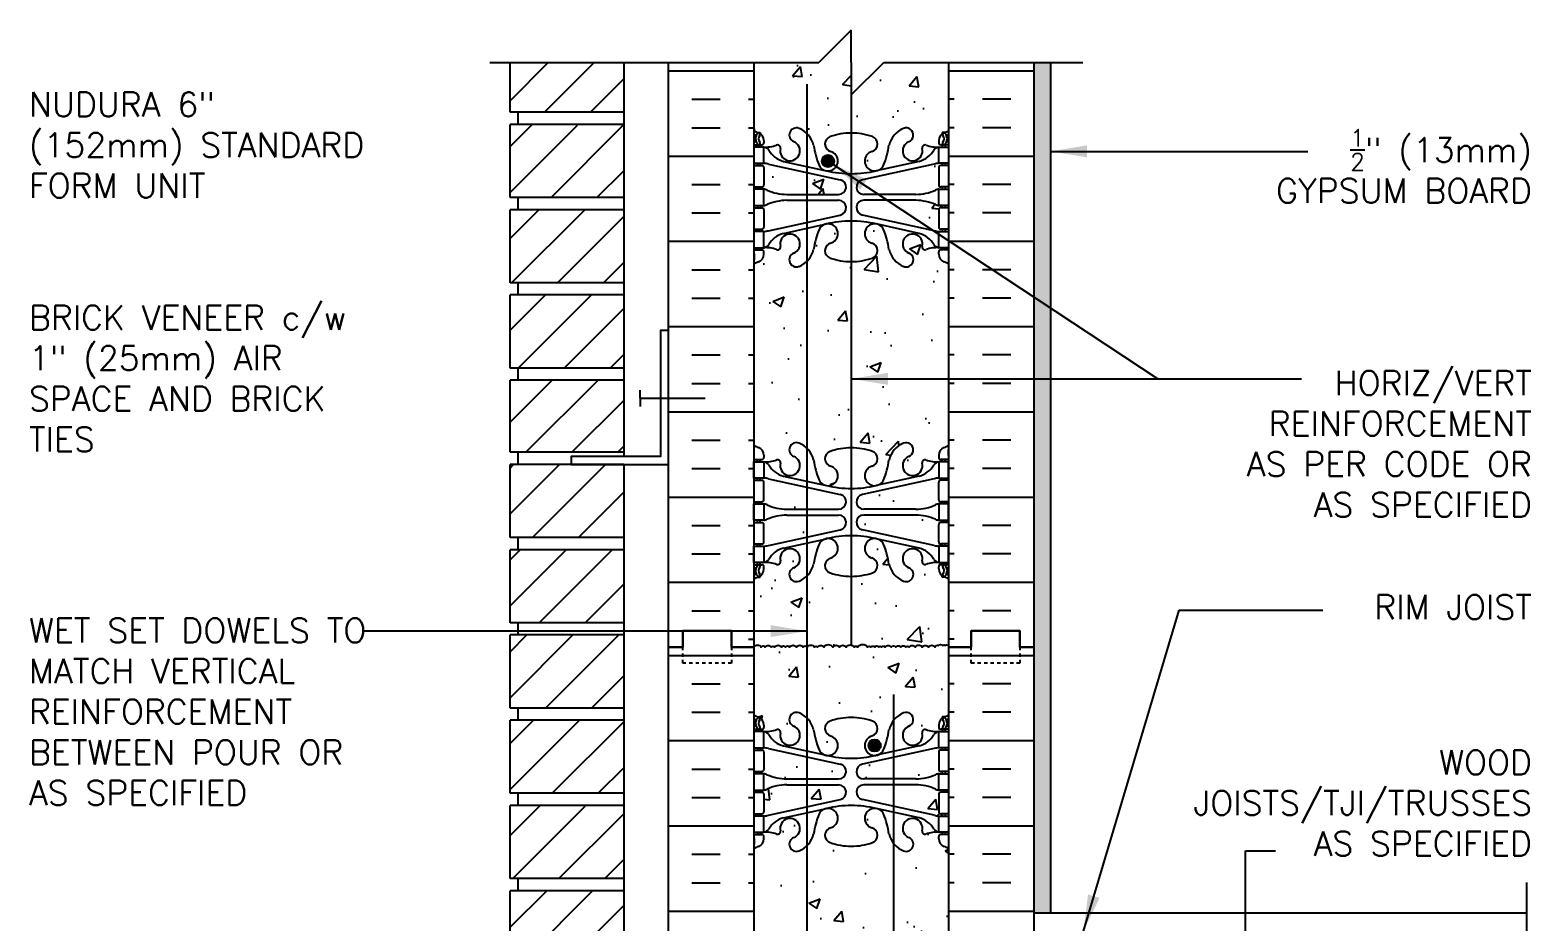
# Model space of a CAD drawing. Header units: inches. Extents: x 26.1 to 76.1, y -14.5 to 56.3.
# Drawn here: x 26.4 to 72.59, y 28.82 to 56.25 of the extents above; entities that cross this region are included whole.
import ezdxf

# ---------------------------------------------------------------- set-up
doc = ezdxf.new("R2010")
doc.units = ezdxf.units.IN
doc.header["$LTSCALE"] = 0.5
doc.header["$MEASUREMENT"] = 0
doc.linetypes.add('DASHED2', pattern=[0.375, 0.25, -0.125])
for name, color, linetype in [('HATCH', 12, 'Continuous'), ('line25', 2, 'Continuous'), ('LINE3', 3, 'Continuous'), ('LINE50', 5, 'Continuous'), ('LINE9', 9, 'Continuous'), ('TEXT', 4, 'Continuous'), ('Web_Edge', 9, 'Continuous')]:
    doc.layers.add(name, color=color, linetype=linetype)
doc.styles.add('DIM', font='romans.shx', dxfattribs={"width": 0.7})
doc.styles.add('ROMANS', font='romans.shx', dxfattribs={"height": 1.125})
doc.dimstyles.new('ext_12', dxfattribs={"dimscale": 12, "dimtxt": 0.09375, "dimasz": 0.09375, "dimexe": 0.09375, "dimexo": 0.0625, "dimgap": 0.0625, "dimtad": 1, "dimdec": 1, "dimzin": 3, "dimdsep": 46, "dimlunit": 4, "dimtxsty": 'DIM', "dimcen": 0.09, "dimdle": 0.09375, "dimclrt": 4, "dimadec": 0, "dimazin": 0, "dimtfac": 1, "dimtdec": 1, "dimtmove": 2, "dimatfit": 3, "dimfxl": 0, "dimfrac": 2, "dimtolj": 1, "dimtzin": 0, "dimarcsym": 0})

# ---------------------------------------------------------------- blocks, each defined once
blk = doc.blocks.new('6 web')
at = {"layer": 'Web_Edge'}
for p, q in [((-3, 6.566), (-2.958, 6.566)), ((-3, 6.466), (-2.752, 6.466)), ((-2.89, 6.845), (-2.8, 6.845)), ((-2.89, 6.466), (-2.89, 6.396)), ((-2.8, 6.845), (-2.8, 6.803)), ((-2.8, 6.466), (-2.8, 6.396)), ((-2.69, 6.596), (-2.69, 6.529)), ((2.69, 6.596), (2.69, 6.529)), ((3, 6.466), (2.752, 6.466)), ((2.89, 6.845), (2.8, 6.845)), ((2.8, 6.845), (2.8, 6.803)), ((2.8, 6.466), (2.8, 6.396)), ((2.89, 6.466), (2.89, 6.396)), ((3, 6.566), (2.958, 6.566)), ((-3, 5.826), (-2.752, 5.826)), ((-2.89, 5.896), (-2.89, 5.826)), ((-2.8, 5.896), (-2.8, 5.826)), ((-2.69, 5.764), (-2.69, 5.229)), ((-2.551, 5.872), (-0.34, 5.391)), ((-2.09, 5.955), (-0.768, 5.665)), ((2.551, 5.872), (0.34, 5.391)), ((2.09, 5.955), (0.768, 5.665)), ((2.69, 5.764), (2.69, 5.229)), ((3, 5.826), (2.752, 5.826)), ((2.8, 5.896), (2.8, 5.826)), ((2.89, 5.896), (2.89, 5.826)), ((-3, 5.166), (-2.752, 5.166)), ((-2.89, 5.166), (-2.89, 5.096)), ((-2.8, 5.166), (-2.8, 5.096)), ((3, 5.166), (2.752, 5.166)), ((2.8, 5.166), (2.8, 5.096)), ((2.89, 5.166), (2.89, 5.096)), ((-1.985, 4.936), (-0.389, 4.936)), ((-1.985, 4.756), (-0.389, 4.756)), ((1.985, 4.936), (0.389, 4.936)), ((1.985, 4.756), (0.389, 4.756)), ((-3, 4.526), (-2.752, 4.526)), ((-2.89, 4.596), (-2.89, 4.526)), ((-2.8, 4.596), (-2.8, 4.526)), ((-2.69, 4.464), (-2.69, 3.929)), ((-2.551, 3.82), (-0.34, 4.302)), ((2.551, 3.82), (0.34, 4.302)), ((2.69, 4.464), (2.69, 3.929)), ((3, 4.526), (2.752, 4.526)), ((2.8, 4.596), (2.8, 4.526)), ((2.89, 4.596), (2.89, 4.526)), ((-3, 3.866), (-2.752, 3.866)), ((-2.89, 3.866), (-2.89, 3.796)), ((-2.8, 3.866), (-2.8, 3.796)), ((-2.09, 3.737), (-0.768, 4.028)), ((2.09, 3.737), (0.768, 4.028)), ((3, 3.866), (2.752, 3.866)), ((2.8, 3.866), (2.8, 3.796)), ((2.89, 3.866), (2.89, 3.796)), ((-2.89, 3.296), (-2.89, 3.226)), ((-2.8, 3.296), (-2.8, 3.226)), ((2.8, 3.296), (2.8, 3.226)), ((2.89, 3.296), (2.89, 3.226)), ((-3, 3.226), (-2.752, 3.226)), ((-2.99, 3.106), (-2.99, 2.92)), ((-2.69, 3.096), (-2.69, 3.164)), ((2.69, 3.096), (2.69, 3.164)), ((3, 3.226), (2.752, 3.226)), ((2.99, 3.106), (2.99, 2.92)), ((-3, -3.226), (-2.752, -3.226)), ((-2.99, -3.106), (-2.99, -2.92)), ((-2.89, -3.296), (-2.89, -3.226)), ((-2.8, -3.296), (-2.8, -3.226)), ((-2.69, -3.096), (-2.69, -3.164)), ((2.69, -3.096), (2.69, -3.164)), ((3, -3.226), (2.752, -3.226)), ((2.8, -3.296), (2.8, -3.226)), ((2.89, -3.296), (2.89, -3.226)), ((2.99, -3.106), (2.99, -2.92)), ((-3, -3.866), (-2.752, -3.866)), ((-2.89, -3.866), (-2.89, -3.796)), ((-2.8, -3.866), (-2.8, -3.796)), ((-2.69, -4.464), (-2.69, -3.929)), ((-2.551, -3.82), (-0.34, -4.302)), ((-2.09, -3.737), (-0.768, -4.028)), ((2.551, -3.82), (0.34, -4.302)), ((2.09, -3.737), (0.768, -4.028)), ((2.69, -4.464), (2.69, -3.929)), ((3, -3.866), (2.752, -3.866)), ((2.8, -3.866), (2.8, -3.796)), ((2.89, -3.866), (2.89, -3.796)), ((-3, -4.526), (-2.752, -4.526)), ((-2.89, -4.596), (-2.89, -4.526)), ((-2.8, -4.596), (-2.8, -4.526)), ((3, -4.526), (2.752, -4.526)), ((2.8, -4.596), (2.8, -4.526)), ((2.89, -4.596), (2.89, -4.526)), ((-1.985, -4.756), (-0.389, -4.756)), ((-1.985, -4.936), (-0.389, -4.936)), ((1.985, -4.756), (0.389, -4.756)), ((1.985, -4.936), (0.389, -4.936)), ((-3, -5.166), (-2.752, -5.166)), ((-2.89, -5.166), (-2.89, -5.096)), ((-2.8, -5.166), (-2.8, -5.096)), ((-2.69, -5.764), (-2.69, -5.229)), ((-2.551, -5.872), (-0.34, -5.391)), ((2.551, -5.872), (0.34, -5.391)), ((2.69, -5.764), (2.69, -5.229)), ((3, -5.166), (2.752, -5.166)), ((2.8, -5.166), (2.8, -5.096)), ((2.89, -5.166), (2.89, -5.096)), ((-3, -5.826), (-2.752, -5.826)), ((-2.89, -5.896), (-2.89, -5.826)), ((-2.8, -5.896), (-2.8, -5.826)), ((-2.09, -5.955), (-0.768, -5.665)), ((2.09, -5.955), (0.768, -5.665)), ((3, -5.826), (2.752, -5.826)), ((2.8, -5.896), (2.8, -5.826)), ((2.89, -5.896), (2.89, -5.826)), ((-2.89, -6.466), (-2.89, -6.396)), ((-2.8, -6.466), (-2.8, -6.396)), ((2.8, -6.466), (2.8, -6.396)), ((2.89, -6.466), (2.89, -6.396)), ((-3, -6.466), (-2.752, -6.466)), ((-3, -6.566), (-2.958, -6.566)), ((-2.89, -6.845), (-2.8, -6.845)), ((-2.8, -6.845), (-2.8, -6.803)), ((-2.69, -6.596), (-2.69, -6.529)), ((2.69, -6.596), (2.69, -6.529)), ((3, -6.466), (2.752, -6.466)), ((2.8, -6.845), (2.8, -6.803)), ((2.89, -6.845), (2.8, -6.845)), ((3, -6.566), (2.958, -6.566))]:
    blk.add_line(p, q, dxfattribs=at)
for points in [[(-2.995, 5.896), (-2.695, 5.896), (-2.695, 6.396), (-2.995, 6.396)], [(2.995, 5.896), (2.695, 5.896), (2.695, 6.396), (2.995, 6.396)], [(-2.995, 4.596), (-2.695, 4.596), (-2.695, 5.096), (-2.995, 5.096)], [(2.995, 4.596), (2.695, 4.596), (2.695, 5.096), (2.995, 5.096)], [(-2.995, 3.296), (-2.695, 3.296), (-2.695, 3.796), (-2.995, 3.796)], [(2.995, 3.296), (2.695, 3.296), (2.695, 3.796), (2.995, 3.796)], [(-2.995, -3.296), (-2.695, -3.296), (-2.695, -3.796), (-2.995, -3.796)], [(2.995, -3.296), (2.695, -3.296), (2.695, -3.796), (2.995, -3.796)], [(-2.995, -4.596), (-2.695, -4.596), (-2.695, -5.096), (-2.995, -5.096)], [(2.995, -4.596), (2.695, -4.596), (2.695, -5.096), (2.995, -5.096)], [(-2.995, -5.896), (-2.695, -5.896), (-2.695, -6.396), (-2.995, -6.396)], [(2.995, -5.896), (2.695, -5.896), (2.695, -6.396), (2.995, -6.396)]]:
    blk.add_lwpolyline(points, close=True, dxfattribs=at)
for centre, radius, start, end in [((-1.69, 6.766), 0.22, 68.1963, 248.1963), ((-1.885, 6.278), 0.745, 13.2652, 68.1963), ((1.885, 6.278), 0.745, 111.8037, 166.7348), ((1.69, 6.766), 0.22, 291.8037, 111.8037), ((-2.69, 7.303), 0.5, 231.6833, 250.5288), ((-2.69, 7.303), 0.6, 238.8907, 245.0748), ((-2.958, 6.586), 0.02, 270, 14.1541), ((-2.696, 6.651), 0.25, 140.1145, 222.4609), ((-2.951, 6.741), 0.02, 340.7916, 65.0748), ((-2.854, 6.782), 0.045, 319.1879, 141.448), ((-2.848, 6.512), 0.045, 222.4609, 42.4609), ((-2.94, 6.596), 0.25, 0, 70.5288), ((-2.696, 6.651), 0.16, 140.0001, 222.4609), ((-2.752, 6.529), 0.0625, 270, 0), ((-1.885, 6.278), 0.305, 166.6795, 68.1963), ((-0.571, 6.49), 0.24, 108.923, 254.2747), ((0, 4.825), 2, 90, 108.923), ((0, 4.825), 2, 71.077, 90), ((0.571, 6.49), 0.24, 285.7253, 71.077), ((1.885, 6.278), 0.305, 111.8037, 13.3205), ((2.94, 6.596), 0.25, 109.4712, 180), ((2.752, 6.529), 0.0625, 180, 270), ((2.848, 6.512), 0.045, 137.5391, 317.5391), ((2.854, 6.782), 0.045, 38.552, 220.8121), ((2.696, 6.651), 0.16, 317.5391, 39.9999), ((2.69, 7.303), 0.5, 289.4712, 308.3167), ((2.696, 6.651), 0.25, 317.5391, 39.8855), ((2.951, 6.741), 0.02, 114.9252, 199.2084), ((2.958, 6.586), 0.02, 165.8459, 270), ((2.69, 7.303), 0.6, 294.9252, 301.1093), ((-2.639, 7.395), 1, 266.7879, 289.9067), ((-2.738, 6.15), 0.25, 37.2777, 80.0823), ((-1.891, 6.678), 0.75, 210.155, 254.5838), ((-2.269, 6.369), 0.09, 346.6795, 108.8651), ((1.803, 6.92), 3, 189.0273, 201.1984), ((-0.718, 5.966), 0.305, 205.3782, 74.2747), ((0.718, 5.966), 0.305, 105.7253, 334.6218), ((-1.803, 6.92), 3, 338.8016, 350.9727), ((1.891, 6.678), 0.75, 285.4162, 329.845), ((2.269, 6.369), 0.09, 71.1349, 193.3205), ((2.639, 7.395), 1, 250.0933, 273.2121), ((2.738, 6.15), 0.25, 99.9177, 142.7223), ((-2.752, 5.764), 0.0625, 0, 90), ((-2.786, 4.9), 1, 76.4291, 84.7991), ((0, 8.932), 3.356, 256.7692, 270), ((0, 8.932), 3.356, 270, 283.2308), ((2.786, 4.9), 1, 95.2009, 103.5709), ((2.752, 5.764), 0.0625, 90, 180), ((-2.752, 5.229), 0.0625, 270, 0), ((-2.699, 4.877), 0.219, 60.4937, 88.92), ((-0.389, 5.166), 0.23, 270, 77.6055), ((0.389, 5.166), 0.23, 102.3945, 270), ((2.699, 4.877), 0.219, 91.08, 119.5063), ((2.752, 5.229), 0.0625, 180, 270), ((-2.699, 4.815), 0.219, 271.08, 299.5063), ((-2.699, 4.815), 0.219, 271.08, 299.5063), ((-1.955, 6.536), 1.6, 246.5673, 268.9203), ((-1.955, 3.156), 1.6, 91.0797, 113.4327), ((-1.955, 3.156), 1.6, 91.0797, 113.4327), ((-0.389, 4.526), 0.23, 282.3945, 90), ((0.389, 4.526), 0.23, 90, 257.6055), ((1.955, 6.536), 1.6, 271.0797, 293.4327), ((1.955, 3.156), 1.6, 66.5673, 88.9203), ((1.955, 3.156), 1.6, 66.5673, 88.9203), ((2.699, 4.815), 0.219, 240.4937, 268.92), ((2.699, 4.815), 0.219, 240.4937, 268.92), ((-2.752, 4.464), 0.0625, 0, 90), ((2.752, 4.464), 0.0625, 90, 180), ((-2.752, 3.929), 0.0625, 270, 0), ((-2.786, 4.792), 1, 275.2009, 283.5709), ((-1.891, 3.014), 0.75, 105.4162, 149.845), ((-1.885, 3.414), 0.305, 291.8037, 193.3205), ((1.803, 2.773), 3, 158.8016, 170.9727), ((-0.718, 3.727), 0.305, 285.7253, 154.6218), ((0, 0.761), 3.356, 90, 103.2308), ((0, 0.761), 3.356, 76.7692, 90), ((0.718, 3.727), 0.305, 25.3782, 254.2747), ((-1.803, 2.773), 3, 9.0273, 21.1984), ((1.885, 3.414), 0.305, 346.6795, 248.1963), ((1.891, 3.014), 0.75, 30.155, 74.5838), ((2.786, 4.792), 1, 256.4291, 264.7991), ((2.752, 3.929), 0.0625, 180, 270), ((-2.738, 3.542), 0.25, 279.9177, 322.7223), ((-2.639, 2.298), 1, 70.0933, 93.2121), ((-2.269, 3.323), 0.09, 251.1349, 13.3205), ((-1.885, 3.414), 0.745, 291.8037, 346.7348), ((-0.571, 3.202), 0.24, 105.7253, 251.077), ((0.571, 3.202), 0.24, 288.923, 74.2747), ((1.885, 3.414), 0.745, 193.2652, 248.1963), ((2.269, 3.323), 0.09, 166.6795, 288.8651), ((2.639, 2.298), 1, 86.7879, 109.9067), ((2.738, 3.542), 0.25, 217.2777, 260.0823), ((-3.01, 3.106), 0.02, 0, 60.012), ((-3.01, 2.92), 0.02, 301.073, 0), ((-2.69, 2.389), 0.6, 121.073, 121.1093), ((-2.69, 2.389), 0.5, 109.4712, 128.3167), ((-2.94, 3.096), 0.25, 289.4712, 360), ((-2.752, 3.164), 0.0625, 360, 90), ((-1.69, 2.927), 0.22, 111.8037, 291.8037), ((0, 4.867), 2, 251.077, 270), ((0, 4.867), 2, 270, 288.923), ((1.69, 2.927), 0.22, 248.1963, 68.1963), ((2.752, 3.164), 0.0625, 90, 180), ((2.94, 3.096), 0.25, 180, 250.5288), ((2.69, 2.389), 0.5, 51.6833, 70.5288), ((3.01, 3.106), 0.02, 119.988, 180), ((3.01, 2.92), 0.02, 180, 238.927), ((2.69, 2.389), 0.6, 58.8907, 58.927), ((-1.69, -2.927), 0.22, 68.1963, 248.1963), ((-1.885, -3.414), 0.745, 13.2652, 68.1963), ((1.885, -3.414), 0.745, 111.8037, 166.7348), ((1.69, -2.927), 0.22, 291.8037, 111.8037), ((-2.69, -2.389), 0.5, 231.6833, 250.5288), ((-2.69, -2.389), 0.6, 238.8907, 238.927), ((-3.01, -2.92), 0.02, 360, 58.927), ((-3.01, -3.106), 0.02, 299.988, 360), ((-2.94, -3.096), 0.25, 0, 70.5288), ((-2.752, -3.164), 0.0625, 270, 0), ((-1.885, -3.414), 0.305, 166.6795, 68.1963), ((-0.571, -3.202), 0.24, 108.923, 254.2747), ((0, -4.867), 2, 90, 108.923), ((0, -4.867), 2, 71.077, 90), ((0.571, -3.202), 0.24, 285.7253, 71.077), ((1.885, -3.414), 0.305, 111.8037, 13.3205), ((2.94, -3.096), 0.25, 109.4712, 180), ((2.752, -3.164), 0.0625, 180, 270), ((2.69, -2.389), 0.5, 289.4712, 308.3167), ((3.01, -2.92), 0.02, 121.073, 180), ((3.01, -3.106), 0.02, 180, 240.012), ((2.69, -2.389), 0.6, 301.073, 301.1093), ((-2.639, -2.298), 1, 266.7879, 289.9067), ((-2.738, -3.542), 0.25, 37.2777, 80.0823), ((-1.891, -3.014), 0.75, 210.155, 254.5838), ((-2.269, -3.323), 0.09, 346.6795, 108.8651), ((1.803, -2.773), 3, 189.0273, 201.1984), ((-0.718, -3.727), 0.305, 205.3782, 74.2747), ((0.718, -3.727), 0.305, 105.7253, 334.6218), ((-1.803, -2.773), 3, 338.8016, 350.9727), ((1.891, -3.014), 0.75, 285.4162, 329.845), ((2.269, -3.323), 0.09, 71.1349, 193.3205), ((2.639, -2.298), 1, 250.0933, 273.2121), ((2.738, -3.542), 0.25, 99.9177, 142.7223), ((-2.752, -3.929), 0.0625, 0, 90), ((-2.786, -4.792), 1, 76.4291, 84.7991), ((0, -0.761), 3.356, 256.7692, 270), ((0, -0.761), 3.356, 270, 283.2308), ((2.786, -4.792), 1, 95.2009, 103.5709), ((2.752, -3.929), 0.0625, 90, 180), ((-2.752, -4.464), 0.0625, 270, 0), ((-2.699, -4.815), 0.219, 60.4937, 88.92), ((-2.699, -4.815), 0.219, 60.4937, 88.92), ((-0.389, -4.526), 0.23, 270, 77.6055), ((0.389, -4.526), 0.23, 102.3945, 270), ((2.699, -4.815), 0.219, 91.08, 119.5063), ((2.699, -4.815), 0.219, 91.08, 119.5063), ((2.752, -4.464), 0.0625, 180, 270), ((-2.699, -4.877), 0.219, 271.08, 299.5063), ((-1.955, -3.156), 1.6, 246.5673, 268.9203), ((-1.955, -3.156), 1.6, 246.5673, 268.9203), ((-1.955, -6.536), 1.6, 91.0797, 113.4327), ((-0.389, -5.166), 0.23, 282.3945, 90), ((0.389, -5.166), 0.23, 90, 257.6055), ((1.955, -3.156), 1.6, 271.0797, 293.4327), ((1.955, -3.156), 1.6, 271.0797, 293.4327), ((1.955, -6.536), 1.6, 66.5673, 88.9203), ((2.699, -4.877), 0.219, 240.4937, 268.92), ((-2.752, -5.229), 0.0625, 0, 90), ((2.752, -5.229), 0.0625, 90, 180), ((-2.752, -5.764), 0.0625, 270, 0), ((-2.786, -4.9), 1, 275.2009, 283.5709), ((-1.891, -6.678), 0.75, 105.4162, 149.845), ((-1.885, -6.278), 0.305, 291.8037, 193.3205), ((1.803, -6.92), 3, 158.8016, 170.9727), ((-0.718, -5.966), 0.305, 285.7253, 154.6218), ((0, -8.932), 3.356, 90, 103.2308), ((0, -8.932), 3.356, 76.7692, 90), ((0.718, -5.966), 0.305, 25.3782, 254.2747), ((-1.803, -6.92), 3, 9.0273, 21.1984), ((1.885, -6.278), 0.305, 346.6795, 248.1963), ((1.891, -6.678), 0.75, 30.155, 74.5838), ((2.786, -4.9), 1, 256.4291, 264.7991), ((2.752, -5.764), 0.0625, 180, 270), ((-2.738, -6.15), 0.25, 279.9177, 322.7223), ((-2.639, -7.395), 1, 70.0933, 93.2121), ((-2.269, -6.369), 0.09, 251.1349, 13.3205), ((-1.885, -6.278), 0.745, 291.8037, 346.7348), ((-0.571, -6.49), 0.24, 105.7253, 251.077), ((0.571, -6.49), 0.24, 288.923, 74.2747), ((1.885, -6.278), 0.745, 193.2652, 248.1963), ((2.269, -6.369), 0.09, 166.6795, 288.8651), ((2.639, -7.395), 1, 86.7879, 109.9067), ((2.738, -6.15), 0.25, 217.2777, 260.0823), ((-2.69, -7.303), 0.6, 114.9252, 121.1093), ((-2.69, -7.303), 0.5, 109.4712, 128.3167), ((-2.958, -6.586), 0.02, 345.8459, 90), ((-2.696, -6.651), 0.25, 137.5391, 219.8855), ((-2.951, -6.741), 0.02, 294.9252, 19.2084), ((-2.854, -6.782), 0.045, 218.552, 40.8121), ((-2.848, -6.512), 0.045, 317.5391, 137.5391), ((-2.94, -6.596), 0.25, 289.4712, 360), ((-2.696, -6.651), 0.16, 137.5391, 219.9999), ((-2.752, -6.529), 0.0625, 360, 90), ((-1.69, -6.766), 0.22, 111.8037, 291.8037), ((0, -4.825), 2, 251.077, 270), ((0, -4.825), 2, 270, 288.923), ((1.69, -6.766), 0.22, 248.1963, 68.1963), ((2.752, -6.529), 0.0625, 90, 180), ((2.94, -6.596), 0.25, 180, 250.5288), ((2.848, -6.512), 0.045, 42.4609, 222.4609), ((2.854, -6.782), 0.045, 139.1879, 321.448), ((2.696, -6.651), 0.16, 320.0001, 42.4609), ((2.69, -7.303), 0.5, 51.6833, 70.5288), ((2.696, -6.651), 0.25, 320.1145, 42.4609), ((2.951, -6.741), 0.02, 160.7916, 245.0748), ((2.958, -6.586), 0.02, 90, 194.1541), ((2.69, -7.303), 0.6, 58.8907, 65.0748)]:
    blk.add_arc(centre, radius, start, end, dxfattribs=at)

msp = doc.modelspace()

# ---------------------------------------------------------------- hatches: boundary and pattern name
at = {"layer": 'HATCH'}
h = msp.add_hatch(dxfattribs=at)
h.set_pattern_fill('AR-CONC', color=256, scale=0.5, style=0)
h.paths.add_polyline_path([(54.676, 49.036, 0.082415), (54.533, 49.115, -0.317837), (54.366, 49.35), (54.366, 49.418, -0.414214), (54.428, 49.48), (54.476, 49.48), (54.476, 49.55), (54.371, 49.55, 0.10046), (53.977, 49.493, -0.601435), (53.858, 49.598, 2.182095), (53.448, 49.385, -1), (53.284, 48.977, -0.24438), (52.836, 49.497, 0.053157), (52.67, 50.111, 0.223253), (52.47, 50.276), (52.45, 50.281, 0.955472), (52.312, 49.687, -0.735593), (52.325, 49.229, -0.082755), (51.676, 49.121), (51.676, 47.254), (54.676, 47.254)])
h.paths.add_polyline_path([(51.676, 49.121, -0.082755), (51.027, 49.229, -0.735593), (51.04, 49.687, 0.955472), (50.902, 50.281), (50.882, 50.276, 0.223253), (50.682, 50.111, 0.053157), (50.516, 49.497, -0.24438), (50.068, 48.977, -1), (49.904, 49.385, 2.182095), (49.494, 49.598, -0.601435), (49.375, 49.493, 0.10046), (48.981, 49.55), (48.876, 49.55), (48.876, 49.48), (48.924, 49.48, -0.414214), (48.986, 49.418), (48.986, 49.35, -0.317837), (48.819, 49.115, 0.082415), (48.676, 49.036), (48.676, 47.254), (51.676, 47.254)])
h.paths.add_polyline_path([(51.676, 54.254), (51.676, 55.254), (51.676, 56.254), (50.676, 55.254), (48.676, 55.254), (48.676, 53.165, 0.064398), (48.786, 53.099), (48.876, 53.099), (48.876, 53.057, -0.249069), (48.986, 52.85), (48.986, 52.783, -0.414214), (48.924, 52.72), (48.876, 52.72), (48.876, 52.65), (48.981, 52.65, 0.10046), (49.375, 52.707, -0.601435), (49.494, 52.603, 2.182095), (49.904, 52.816, -1), (50.068, 53.224, -0.24438), (50.516, 52.703, 0.053157), (50.682, 52.089, 0.223253), (50.882, 51.924), (50.902, 51.92, 0.955472), (51.04, 52.514, -0.735593), (51.027, 52.972, -0.082755), (51.676, 53.08)])
h.paths.add_polyline_path([(51.145, 52.22, -1), (50.77, 52.22, -1)], flags=16)
h.paths.add_polyline_path([(54.676, 55.254), (52.676, 55.254), (51.676, 54.254), (51.676, 53.08, -0.082755), (52.325, 52.972, -0.735593), (52.312, 52.514, 0.955472), (52.45, 51.92), (52.47, 51.924, 0.223253), (52.67, 52.089, 0.053157), (52.836, 52.703, -0.24438), (53.284, 53.224, -1), (53.448, 52.816, 2.182095), (53.858, 52.603, -0.601435), (53.977, 52.707, 0.10046), (54.371, 52.65), (54.476, 52.65), (54.476, 52.72), (54.428, 52.72, -0.414214), (54.366, 52.783), (54.366, 52.85, -0.249069), (54.476, 53.057), (54.476, 53.099), (54.566, 53.099, 0.064398), (54.676, 53.165)])
h.paths.add_polyline_path([(54.366, 51.483), (54.366, 52.018, -0.414214), (54.428, 52.08), (54.476, 52.08), (54.476, 52.15), (54.371, 52.15, 0.036537), (54.227, 52.127), (52.016, 51.645, 0.897292), (52.065, 51.19), (53.661, 51.19, 0.097844), (54.267, 51.322, -0.124673), (54.371, 51.35), (54.476, 51.35), (54.476, 51.42), (54.428, 51.42, -0.414214)])
h.paths.add_polyline_path([(54.366, 50.718, -0.414214), (54.428, 50.78), (54.476, 50.78), (54.476, 50.85), (54.371, 50.85, -0.124673), (54.267, 50.879, 0.097844), (53.661, 51.01), (52.065, 51.01, 0.897292), (52.016, 50.556), (54.227, 50.074, 0.036537), (54.371, 50.05), (54.476, 50.05), (54.476, 50.12), (54.428, 50.12, -0.414214), (54.366, 50.183)])
h.paths.add_polyline_path([(51.287, 51.01), (49.691, 51.01, 0.097844), (49.085, 50.879, -0.124673), (48.981, 50.85), (48.876, 50.85), (48.876, 50.78), (48.924, 50.78, -0.414214), (48.986, 50.718), (48.986, 50.183, -0.414214), (48.924, 50.12), (48.876, 50.12), (48.876, 50.05), (48.981, 50.05, 0.036537), (49.125, 50.074), (51.336, 50.556, 0.897292)])
h.paths.add_polyline_path([(51.336, 51.645), (49.125, 52.127, 0.036537), (48.981, 52.15), (48.876, 52.15), (48.876, 52.08), (48.924, 52.08, -0.414214), (48.986, 52.018), (48.986, 51.483, -0.414214), (48.924, 51.42), (48.876, 51.42), (48.876, 51.35), (48.981, 51.35, -0.124673), (49.085, 51.322, 0.097844), (49.691, 51.19), (51.287, 51.19, 0.897292)])
h = msp.add_hatch(dxfattribs=at)
h.set_pattern_fill('INSUL', color=256, scale=7, style=0)
h.set_pattern_definition([(0, (-2877.4856, -359.7554), (0, 2.625), []), (0, (-2877.4856, -358.8804), (0, 2.625), [0.875, -0.875]), (0, (-2877.4856, -358.0054), (0, 2.625), [0.875, -0.875])])
h.paths.add_polyline_path([(46.051, 37.254), (46.488, 37.254), (46.488, 37.754), (47.988, 37.754), (47.988, 37.254), (48.676, 37.254), (48.676, 55.254), (47.988, 55.254), (47.988, 55.754), (46.488, 55.754), (46.488, 55.254), (46.051, 55.254)])
h = msp.add_hatch(dxfattribs=at)
h.set_pattern_fill('INSUL', color=256, scale=7, style=0)
h.set_pattern_definition([(180, (2980.8376, -359.7554), (0, 2.625), []), (180, (2980.8376, -358.8804), (0, 2.625), [0.875, -0.875]), (180, (2980.8376, -358.0054), (0, 2.625), [0.875, -0.875])])
h.paths.add_polyline_path([(57.301, 37.254), (56.863, 37.254), (56.863, 37.754), (55.363, 37.754), (55.363, 37.254), (54.676, 37.254), (54.676, 55.254), (55.363, 55.254), (55.363, 55.754), (56.863, 55.754), (56.863, 55.254), (57.301, 55.254)])
h = msp.add_hatch(dxfattribs=at)
h.set_pattern_fill('ANSI31', color=256, scale=8, style=0)
h.set_pattern_definition([(45, (34.8746, -11.6206), (-0.707107, 0.707107), [])])
h.paths.add_polyline_path([(44.676, 21.904), (41.176, 21.904), (41.176, 19.654), (44.676, 19.654)])
h.paths.add_polyline_path([(44.676, 24.529), (41.176, 24.529), (41.176, 22.279), (44.676, 22.279)])
h.paths.add_polyline_path([(44.676, 27.124), (41.176, 27.124), (41.176, 24.904), (44.676, 24.904)])
h.paths.add_polyline_path([(44.676, 29.749), (41.176, 29.749), (41.176, 27.499), (44.676, 27.499)])
h.paths.add_polyline_path([(44.676, 32.349), (43.051, 32.349), (43.051, 32.374), (41.176, 32.374), (41.176, 30.124), (44.676, 30.124)])
h.paths.add_polyline_path([(44.676, 34.999), (41.176, 34.999), (41.176, 32.749), (44.676, 32.749)])
h.paths.add_polyline_path([(44.676, 37.624), (41.176, 37.624), (41.176, 35.374), (44.676, 35.374)])
h.paths.add_polyline_path([(44.676, 40.249), (41.176, 40.249), (41.176, 37.999), (44.676, 37.999)])
h.paths.add_polyline_path([(44.676, 42.849), (43.051, 42.849), (43.051, 42.874), (41.176, 42.874), (41.176, 40.624), (44.676, 40.624)])
h.paths.add_polyline_path([(44.676, 45.47), (41.176, 45.47), (41.176, 43.249), (44.676, 43.249)])
h.paths.add_polyline_path([(44.676, 48.095), (41.176, 48.095), (41.176, 45.845), (44.676, 45.845)])
h.paths.add_polyline_path([(44.676, 50.72), (41.176, 50.72), (41.176, 48.47), (44.676, 48.47)])
h.paths.add_polyline_path([(44.676, 53.32), (43.051, 53.32), (43.051, 53.345), (41.176, 53.345), (41.176, 51.095), (44.676, 51.095)])
h.paths.add_polyline_path([(44.676, 55.254), (41.176, 55.254), (41.176, 53.72), (44.676, 53.72)])
h = msp.add_hatch(dxfattribs=at)
h.set_pattern_fill('AR-SAND', color=256, scale=0.25, style=0)
h.paths.add_polyline_path([(57.801, 55.254), (57.301, 55.254), (57.301, 37.254), (57.301, 29.067), (57.801, 29.067)])
h = msp.add_hatch(dxfattribs=at)
h.set_pattern_fill('AR-CONC', color=256, scale=0.5, style=0)
h.paths.add_polyline_path([(54.676, 47.254), (51.676, 47.254), (51.676, 43.387, -0.082755), (52.325, 43.279, -0.735593), (52.312, 42.821, 0.955472), (52.45, 42.228), (52.47, 42.232, 0.223253), (52.67, 42.397, 0.053157), (52.836, 43.011, -0.24438), (53.284, 43.532, -1), (53.448, 43.123, 2.182095), (53.858, 42.91, -0.601435), (53.977, 43.015, 0.10046), (54.371, 42.958), (54.476, 42.958), (54.476, 43.028), (54.428, 43.028, -0.414214), (54.366, 43.09), (54.366, 43.158, -0.317837), (54.533, 43.394, 0.082415), (54.676, 43.473)])
h.paths.add_polyline_path([(51.676, 47.254), (48.676, 47.254), (48.676, 43.473, 0.082415), (48.819, 43.394, -0.317837), (48.986, 43.158), (48.986, 43.09, -0.414214), (48.924, 43.028), (48.876, 43.028), (48.876, 42.958), (48.981, 42.958, 0.10046), (49.375, 43.015, -0.601435), (49.494, 42.91, 2.182095), (49.904, 43.123, -1), (50.068, 43.532, -0.24438), (50.516, 43.011, 0.053157), (50.682, 42.397, 0.223253), (50.882, 42.232), (50.902, 42.228, 0.955472), (51.04, 42.821, -0.735593), (51.027, 43.279, -0.082755), (51.676, 43.387)])
h = msp.add_hatch(dxfattribs=at)
h.set_pattern_fill('AR-CONC', color=256, scale=0.5, style=0)
h.paths.add_polyline_path([(53.661, 41.498, 0.097844), (54.267, 41.63, -0.124673), (54.371, 41.658), (54.476, 41.658), (54.476, 41.728), (54.428, 41.728, -0.414214), (54.366, 41.79), (54.366, 42.325, -0.414214), (54.428, 42.388), (54.476, 42.388), (54.476, 42.458), (54.371, 42.458, 0.036537), (54.227, 42.434), (52.978, 42.162), (52.978, 41.498)])
h.paths.add_polyline_path([(52.978, 41.318), (52.978, 40.654), (54.227, 40.382, 0.036537), (54.371, 40.358), (54.476, 40.358), (54.476, 40.428), (54.428, 40.428, -0.414214), (54.366, 40.49), (54.366, 41.025, -0.414214), (54.428, 41.088), (54.476, 41.088), (54.476, 41.158), (54.371, 41.158, -0.124673), (54.267, 41.186, 0.097844), (53.661, 41.318)])
h.paths.add_polyline_path([(52.065, 41.318, 0.897292), (52.016, 40.863), (52.978, 40.654), (52.978, 41.318)])
h.paths.add_polyline_path([(52.016, 41.953, 0.897292), (52.065, 41.498), (52.978, 41.498), (52.978, 42.162)])
h.paths.add_polyline_path([(49.125, 42.434, 0.036537), (48.981, 42.458), (48.876, 42.458), (48.876, 42.388), (48.924, 42.388, -0.414214), (48.986, 42.325), (48.986, 41.79, -0.414214), (48.924, 41.728), (48.876, 41.728), (48.876, 41.658), (48.973, 41.658, -0.134256), (49.085, 41.63, 0.097844), (49.691, 41.498), (51.287, 41.498, 0.897292), (51.336, 41.953)])
h.paths.add_polyline_path([(51.336, 40.863, 0.677618), (51.406, 41.285), (50.596, 41.285), (49.396, 41.285, 0.051135), (49.085, 41.186, -0.134256), (48.973, 41.158), (48.876, 41.158), (48.876, 41.088), (48.924, 41.088, -0.414214), (48.986, 41.025), (48.986, 40.49, -0.414214), (48.924, 40.428), (48.876, 40.428), (48.876, 40.358), (48.981, 40.358, 0.036537), (49.125, 40.382)])
h = msp.add_hatch(dxfattribs=at)
h.set_pattern_fill('AR-CONC', color=256, scale=0.5, style=0)
h.paths.add_polyline_path([(52.978, 34.996, -0.130426), (53.284, 35.224, -1), (53.448, 34.816, 2.182095), (53.858, 34.603, -0.601435), (53.977, 34.707, 0.10046), (54.371, 34.65), (54.476, 34.65), (54.476, 34.72), (54.428, 34.72, -0.414214), (54.366, 34.783), (54.366, 34.85, -0.249069), (54.476, 35.057), (54.476, 35.099), (54.566, 35.099, 0.064398), (54.676, 35.165), (54.676, 37.254), (54.676, 39.343, 0.064398), (54.566, 39.409), (54.476, 39.409), (54.476, 39.451, -0.249069), (54.366, 39.658), (54.366, 39.725, -0.414214), (54.428, 39.788), (54.476, 39.788), (54.476, 39.858), (54.371, 39.858, 0.10046), (53.977, 39.801, -0.601435), (53.858, 39.906, 2.182095), (53.448, 39.693, -1), (53.284, 39.284, -0.130426), (52.978, 39.512)])
h.paths.add_polyline_path([(51.676, 35.08, -0.082755), (52.325, 34.972, -0.735593), (52.312, 34.514, 0.955472), (52.45, 33.92), (52.47, 33.924, 0.223253), (52.67, 34.089, 0.053157), (52.836, 34.703, -0.110434), (52.978, 34.996), (52.978, 39.512, -0.110434), (52.836, 39.805, 0.053157), (52.67, 40.419, 0.223253), (52.47, 40.584), (52.45, 40.588, 0.955472), (52.312, 39.995, -0.735593), (52.325, 39.537, -0.082755), (51.676, 39.429)])
h.paths.add_polyline_path([(52.582, 34.22, -1), (52.207, 34.22, -1)], flags=16)
h.paths.add_polyline_path([(50.516, 34.703, 0.051477), (50.675, 34.108), (50.957, 34.108), (51.241, 34.108, 0.444231), (51.04, 34.514, -0.735593), (51.027, 34.972, -0.082755), (51.676, 35.08), (51.676, 39.429, -0.082755), (51.027, 39.537, -0.735593), (51.04, 39.995, 0.955472), (50.902, 40.588), (50.882, 40.584, 0.223253), (50.682, 40.419, 0.053157), (50.516, 39.805, -0.24438), (50.068, 39.284, -1), (49.904, 39.693, 2.182095), (49.494, 39.906, -0.601435), (49.375, 39.801, 0.10046), (48.981, 39.858), (48.876, 39.858), (48.876, 39.788), (48.924, 39.788, -0.414214), (48.986, 39.725), (48.986, 39.658, -0.249069), (48.876, 39.451), (48.876, 39.409), (48.786, 39.409, 0.064398), (48.676, 39.343), (48.676, 37.254), (48.676, 35.165, 0.064398), (48.786, 35.099), (48.876, 35.099), (48.876, 35.057, -0.249069), (48.986, 34.85), (48.986, 34.783, -0.414214), (48.924, 34.72), (48.876, 34.72), (48.876, 34.65), (48.981, 34.65, 0.10046), (49.375, 34.707, -0.601435), (49.494, 34.603, 2.182095), (49.904, 34.816, -1), (50.068, 35.224, -0.24438)])
h = msp.add_hatch(dxfattribs=at)
h.set_pattern_fill('INSUL', color=256, scale=7, style=0)
h.set_pattern_definition([(0, (-2877.4856, -377.7554), (0, 2.625), []), (0, (-2877.4856, -376.8804), (0, 2.625), [0.875, -0.875]), (0, (-2877.4856, -376.0054), (0, 2.625), [0.875, -0.875])])
h.paths.add_polyline_path([(46.051, 19.254), (46.488, 19.254), (46.488, 19.754), (47.988, 19.754), (47.988, 19.254), (48.676, 19.254), (48.676, 37.254), (47.988, 37.254), (47.988, 37.754), (46.488, 37.754), (46.488, 37.254), (46.051, 37.254)])
h = msp.add_hatch(dxfattribs=at)
h.set_pattern_fill('INSUL', color=256, scale=7, style=0)
h.set_pattern_definition([(180, (2980.8376, -377.7554), (0, 2.625), []), (180, (2980.8376, -376.8804), (0, 2.625), [0.875, -0.875]), (180, (2980.8376, -376.0054), (0, 2.625), [0.875, -0.875])])
h.paths.add_polyline_path([(54.676, 27.254), (57.301, 27.254), (57.301, 37.254), (56.863, 37.254), (56.863, 37.754), (55.363, 37.754), (55.363, 37.254), (54.676, 37.254)])
h = msp.add_hatch(dxfattribs=at)
h.set_pattern_fill('AR-CONC', color=256, scale=0.5, style=0)
h.paths.add_polyline_path([(52.978, 33.19), (53.661, 33.19, 0.097844), (54.267, 33.322, -0.124673), (54.371, 33.35), (54.476, 33.35), (54.476, 33.42), (54.428, 33.42, -0.414214), (54.366, 33.483), (54.366, 34.018, -0.414214), (54.428, 34.08), (54.476, 34.08), (54.476, 34.15), (54.371, 34.15, 0.036537), (54.227, 34.127), (52.978, 33.854)])
h.paths.add_polyline_path([(52.978, 33.19), (52.978, 33.854), (52.016, 33.645, 0.897292), (52.065, 33.19)])
h.paths.add_polyline_path([(52.978, 33.01), (52.065, 33.01, 0.897292), (52.016, 32.556), (52.978, 32.346)])
h.paths.add_polyline_path([(54.227, 32.074, 0.036537), (54.371, 32.05), (54.476, 32.05), (54.476, 32.12), (54.428, 32.12, -0.414214), (54.366, 32.183), (54.366, 32.718, -0.414214), (54.428, 32.78), (54.476, 32.78), (54.476, 32.85), (54.371, 32.85, -0.124673), (54.267, 32.879, 0.097844), (53.661, 33.01), (52.978, 33.01), (52.978, 32.346)])
h.paths.add_polyline_path([(51.336, 32.556, 0.897292), (51.287, 33.01), (49.691, 33.01, 0.097844), (49.085, 32.879, -0.124673), (48.981, 32.85), (48.876, 32.85), (48.876, 32.78), (48.924, 32.78, -0.414214), (48.986, 32.718), (48.986, 32.183, -0.414214), (48.924, 32.12), (48.876, 32.12), (48.876, 32.05), (48.981, 32.05, 0.036537), (49.125, 32.074)])
h.paths.add_polyline_path([(51.287, 33.19, 0.897292), (51.336, 33.645), (49.21, 34.108), (48.876, 34.108), (48.876, 34.08), (48.924, 34.08, -0.414214), (48.986, 34.018), (48.986, 33.483, -0.414214), (48.924, 33.42), (48.876, 33.42), (48.876, 33.35), (48.981, 33.35, -0.124673), (49.085, 33.322, 0.097844), (49.691, 33.19)])
h = msp.add_hatch(dxfattribs=at)
h.set_pattern_fill('AR-CONC', color=256, scale=0.5, style=0)
h.paths.add_polyline_path([(53.858, 24.91, -0.590137), (53.974, 25.016, 0.101219), (54.371, 24.958), (54.476, 24.958), (54.476, 25.028), (54.428, 25.028, -0.414214), (54.366, 25.09), (54.366, 25.129), (53.461, 25.129, -0.016896), (53.448, 25.123, 2.182095)])
h.paths.add_polyline_path([(52.45, 24.228), (52.47, 24.232, 0.223253), (52.67, 24.397, 0.053157), (52.836, 25.011, -0.041797), (52.874, 25.129), (52.474, 25.129, -0.429542), (52.312, 24.821, 0.955472)])
edge = h.paths.add_edge_path()
edge.add_ellipse((52.547, 26.192), major_axis=(-0.746, 0), ratio=0.610344, start_angle=234.6893, end_angle=485.3107)
edge.add_line((52.978, 25.82), (52.978, 26.563))
edge = h.paths.add_edge_path()
edge.add_ellipse((52.547, 26.192), major_axis=(-0.746, 0), ratio=0.610344, start_angle=125.3107, end_angle=234.6893)
edge.add_line((52.978, 26.563), (52.978, 25.82))
h.paths.add_polyline_path([(51.027, 25.279, -0.066531), (51.547, 25.383), (51.301, 25.629), (51.301, 26.754), (51.676, 27.129), (51.676, 31.121, -0.082755), (51.027, 31.229, -0.735593), (51.04, 31.687, 0.955472), (50.902, 32.281), (50.882, 32.276, 0.223253), (50.682, 32.111, 0.053157), (50.516, 31.497, -0.24438), (50.068, 30.977, -1), (49.904, 31.385, 2.182095), (49.494, 31.598, -0.590137), (49.378, 31.492, 0.101219), (48.981, 31.55), (48.876, 31.55), (48.876, 31.48), (48.924, 31.48, -0.414214), (48.986, 31.418), (48.986, 31.35, -0.317837), (48.819, 31.115, 0.082415), (48.676, 31.036), (48.676, 25.473, 0.082415), (48.819, 25.394, -0.317837), (48.986, 25.158), (48.986, 25.09, -0.414214), (48.924, 25.028), (48.876, 25.028), (48.876, 24.958), (48.981, 24.958, 0.101219), (49.378, 25.016, -0.590137), (49.494, 24.91, 2.182095), (49.904, 25.123, -1), (50.068, 25.532, -0.24438), (50.516, 25.011, 0.053157), (50.682, 24.397, 0.223253), (50.882, 24.232), (50.902, 24.228, 0.955472), (51.04, 24.821, -0.735593)])
h.paths.add_polyline_path([(52.978, 31.205, -0.110434), (52.836, 31.497, 0.053157), (52.67, 32.111, 0.223253), (52.47, 32.276), (52.45, 32.281, 0.955472), (52.312, 31.687, -0.735593), (52.325, 31.229, -0.082755), (51.676, 31.121), (51.676, 27.129), (51.801, 27.254), (52.978, 27.254)])
h.paths.add_polyline_path([(52.978, 27.254), (54.676, 27.254), (54.676, 31.036, 0.082415), (54.533, 31.115, -0.317837), (54.366, 31.35), (54.366, 31.418, -0.414214), (54.428, 31.48), (54.476, 31.48), (54.476, 31.55), (54.371, 31.55, 0.101219), (53.974, 31.492, -0.590137), (53.858, 31.598, 2.182095), (53.448, 31.385, -1), (53.284, 30.977, -0.130426), (52.978, 31.205)])
at = {"layer": 'LINE3'}
for points in [[(51.145, 52.22, 1), (50.77, 52.22, 1)], [(52.582, 34.22, 1), (52.207, 34.22, 1)]]:
    msp.add_hatch(color=256, dxfattribs=at).paths.add_polyline_path(points)

# ---------------------------------------------------------------- linework, layer by layer
at = {"layer": 'HATCH'}
msp.add_lwpolyline([(48.676, 37.254, -0.520567), (48.907, 37.254, -0.520567), (49.028, 37.254, -0.520567), (49.211, 37.254, -0.520567), (49.316, 37.254, -0.520567), (49.526, 37.254, -0.520567), (49.652, 37.254, -0.520567), (49.778, 37.254, -0.520567), (49.988, 37.254, -0.520567), (50.197, 37.254, -0.520567), (50.318, 37.254, -0.520567), (50.544, 37.254, -0.520567), (50.638, 37.254, -0.520567), (50.827, 37.254, -0.520567), (51.105, 37.254, -0.520567), (51.315, 37.254, -0.520567), (51.514, 37.254, -0.520567), (51.761, 37.254, -0.520567), (51.871, 37.254, -0.520567), (52.177, 37.254, -0.520567), (52.282, 37.254, -0.520567), (52.398, 37.254, -0.520567), (52.518, 37.254, -0.520567), (52.608, 37.254, -0.520567), (52.723, 37.254, -0.520567), (52.901, 37.254, -0.520567), (53.048, 37.254, -0.520567), (53.2, 37.254, -0.520567), (53.358, 37.254, -0.520567), (53.457, 37.254, -0.520567), (53.636, 37.254, -0.520567), (53.856, 37.254, -0.520567), (54.05, 37.254, -0.520567), (54.255, 37.254, -0.520567), (54.355, 37.296, -0.520567), (54.486, 37.296, -0.520567), (54.575, 37.296, -0.759433), (54.676, 37.254)], format="xyb", dxfattribs=at)
at = {"layer": 'line25'}
for p, q in [((41.176, 53.72), (41.176, 55.254)), ((44.676, 55.254), (44.676, 43.124)), ((48.676, 55.254), (48.676, 37.254)), ((54.676, 37.254), (54.676, 55.254)), ((44.676, 53.72), (41.176, 53.72)), ((41.426, 53.345), (41.426, 53.72)), ((41.176, 51.095), (41.176, 53.345)), ((44.676, 53.345), (41.176, 53.345)), ((44.676, 51.095), (41.176, 51.095)), ((41.426, 50.72), (41.426, 51.095)), ((44.676, 50.72), (41.176, 50.72)), ((41.176, 48.47), (41.176, 50.72)), ((44.676, 48.47), (41.176, 48.47)), ((41.176, 45.845), (41.176, 48.095)), ((44.676, 48.095), (41.176, 48.095)), ((41.426, 48.095), (41.426, 48.47)), ((44.676, 45.845), (41.176, 45.845)), ((41.426, 45.47), (41.426, 45.845)), ((41.176, 43.249), (41.176, 45.47)), ((44.676, 45.47), (41.176, 45.47)), ((44.676, 43.249), (41.176, 43.249)), ((41.426, 42.874), (41.426, 43.249)), ((41.176, 40.624), (41.176, 42.874)), ((44.676, 42.874), (41.176, 42.874)), ((44.676, 42.874), (44.676, 19.279)), ((44.676, 40.624), (41.176, 40.624)), ((41.176, 37.999), (41.176, 40.249)), ((44.676, 40.249), (41.176, 40.249)), ((41.426, 40.249), (41.426, 40.624)), ((44.676, 37.999), (41.176, 37.999)), ((41.426, 37.624), (41.426, 37.999)), ((44.676, 37.624), (41.176, 37.624)), ((41.176, 35.374), (41.176, 37.624)), ((48.676, 37.254), (48.676, 19.254)), ((54.676, 13.629), (54.676, 37.254)), ((44.676, 35.374), (41.176, 35.374)), ((41.426, 34.999), (41.426, 35.374)), ((44.676, 34.999), (41.176, 34.999)), ((41.176, 32.749), (41.176, 34.999)), ((44.676, 32.749), (41.176, 32.749)), ((44.676, 32.374), (41.176, 32.374)), ((41.176, 30.124), (41.176, 32.374)), ((41.426, 32.374), (41.426, 32.749)), ((44.676, 30.124), (41.176, 30.124)), ((41.426, 29.749), (41.426, 30.124)), ((44.676, 29.749), (41.176, 29.749)), ((41.176, 27.499), (41.176, 29.749))]:
    msp.add_line(p, q, dxfattribs=at)
at = {"layer": 'LINE3'}
for p, q in [((50.316, 19.261), (50.316, 54.584)), ((51.676, 54.254), (51.676, 37.313)), ((52.978, 35.792), (52.978, 27.254))]:
    msp.add_line(p, q, dxfattribs=at)
for centre in [(50.958, 52.22), (52.394, 34.22)]:
    msp.add_circle(centre, 0.188, dxfattribs=at)
at = {"layer": 'LINE50'}
for p, q in [((46.051, 37.254), (46.051, 55.254)), ((57.301, 37.254), (57.301, 55.254)), ((46.051, 19.254), (46.051, 37.254)), ((57.301, 19.254), (57.301, 37.254))]:
    msp.add_line(p, q, dxfattribs=at)
for points in [[(46.051, 37.254), (46.488, 37.254), (46.488, 37.754), (47.988, 37.754), (47.988, 37.254), (48.676, 37.254)], [(48.676, 37.254), (47.988, 37.254), (47.988, 37.754), (46.488, 37.754), (46.488, 37.254), (46.051, 37.254)], [(57.301, 37.254), (56.863, 37.254), (56.863, 37.754), (55.363, 37.754), (55.363, 37.254), (54.676, 37.254)], [(54.676, 37.254), (55.363, 37.254), (55.363, 37.754), (56.863, 37.754), (56.863, 37.254), (57.301, 37.254)]]:
    msp.add_lwpolyline(points, dxfattribs=at)
at = {"layer": 'LINE9'}
for p, q in [((51.676, 56.254), (50.676, 55.254)), ((51.676, 55.254), (51.676, 56.254)), ((40.551, 55.254), (50.676, 55.254)), ((51.676, 54.254), (52.676, 55.254)), ((51.676, 55.254), (51.676, 54.254)), ((52.676, 55.254), (58.801, 55.254)), ((57.801, 55.254), (57.801, 29.067)), ((45.176, 44.912), (45.176, 45.162)), ((45.176, 44.912), (47.176, 44.912)), ((45.176, 44.912), (45.176, 44.662)), ((57.301, 29.067), (72.452, 29.067))]:
    msp.add_line(p, q, dxfattribs=at)
msp.add_lwpolyline([(46.051, 46.999), (45.801, 46.999), (45.801, 43.124), (43.051, 43.124), (43.051, 42.874), (46.051, 42.874)], close=True, dxfattribs=at)
at = {"layer": 'LINE9', "linetype": 'DASHED2', "ltscale": 0.15}
for points in [[(47.988, 37.254), (47.988, 37.254), (47.988, 36.754), (46.488, 36.754), (46.488, 37.254), (46.488, 37.254)], [(56.863, 37.254), (56.863, 37.254), (56.863, 36.754), (55.363, 36.754), (55.363, 37.254), (55.363, 37.254)]]:
    msp.add_lwpolyline(points, dxfattribs=at)
at = {"layer": 'LINE9'}
msp.add_lwpolyline([(72.452, 30.004), (72.452, 27.637)], dxfattribs=at)
at = {"layer": 'TEXT'}
msp.add_line((63.802, 30.975), (64.729, 30.975), dxfattribs=at)
for points in [[(47.71, 53.956, 0, 0.36, 0), (46.63, 53.956, 0, 0, 0), (33.334, 53.956, 0, 0, 0)], [(41.227, 47.369, 0, 0.36, 0), (40.147, 47.369, 0, 0, 0), (37.805, 47.369, 0, 0, 0)]]:
    msp.add_lwpolyline(points, format="xyseb", dxfattribs=at)
at = {"layer": 'Web_Edge'}
for p, q in [((48.676, 34.82), (48.718, 34.82)), ((48.676, 34.72), (48.924, 34.72)), ((48.786, 35.099), (48.876, 35.099)), ((48.786, 34.72), (48.786, 34.65)), ((48.876, 35.099), (48.876, 35.057)), ((48.876, 34.72), (48.876, 34.65)), ((48.986, 34.85), (48.986, 34.783)), ((54.366, 34.85), (54.366, 34.783)), ((54.676, 34.72), (54.428, 34.72)), ((54.476, 35.099), (54.476, 35.057)), ((54.566, 35.099), (54.476, 35.099)), ((54.476, 34.72), (54.476, 34.65)), ((54.566, 34.72), (54.566, 34.65)), ((54.676, 34.82), (54.634, 34.82)), ((49.586, 34.209), (50.908, 33.919)), ((53.766, 34.209), (52.444, 33.919)), ((48.676, 34.08), (48.924, 34.08)), ((48.786, 34.15), (48.786, 34.08)), ((48.876, 34.15), (48.876, 34.08)), ((48.986, 34.018), (48.986, 33.483)), ((49.125, 34.127), (51.336, 33.645)), ((54.227, 34.127), (52.016, 33.645)), ((54.366, 34.018), (54.366, 33.483)), ((54.676, 34.08), (54.428, 34.08)), ((54.476, 34.15), (54.476, 34.08)), ((54.566, 34.15), (54.566, 34.08)), ((48.676, 33.42), (48.924, 33.42)), ((48.786, 33.42), (48.786, 33.35)), ((48.876, 33.42), (48.876, 33.35)), ((54.676, 33.42), (54.428, 33.42)), ((54.476, 33.42), (54.476, 33.35)), ((54.566, 33.42), (54.566, 33.35)), ((48.786, 32.85), (48.786, 32.78)), ((48.876, 32.85), (48.876, 32.78)), ((49.691, 33.19), (51.287, 33.19)), ((49.691, 33.01), (51.287, 33.01)), ((53.661, 33.19), (52.065, 33.19)), ((53.661, 33.01), (52.065, 33.01)), ((54.476, 32.85), (54.476, 32.78)), ((54.566, 32.85), (54.566, 32.78)), ((48.676, 32.78), (48.924, 32.78)), ((48.986, 32.718), (48.986, 32.183)), ((49.125, 32.074), (51.336, 32.556)), ((54.227, 32.074), (52.016, 32.556)), ((54.366, 32.718), (54.366, 32.183)), ((54.676, 32.78), (54.428, 32.78)), ((48.676, 32.12), (48.924, 32.12)), ((48.786, 32.12), (48.786, 32.05)), ((48.876, 32.12), (48.876, 32.05)), ((49.586, 31.991), (50.908, 32.282)), ((53.766, 31.991), (52.444, 32.282)), ((54.676, 32.12), (54.428, 32.12)), ((54.476, 32.12), (54.476, 32.05)), ((54.566, 32.12), (54.566, 32.05)), ((48.676, 31.48), (48.924, 31.48)), ((48.786, 31.55), (48.786, 31.48)), ((48.876, 31.55), (48.876, 31.48)), ((48.986, 31.35), (48.986, 31.418)), ((54.366, 31.35), (54.366, 31.418)), ((54.676, 31.48), (54.428, 31.48)), ((54.476, 31.55), (54.476, 31.48)), ((54.566, 31.55), (54.566, 31.48)), ((48.686, 31.36), (48.686, 31.174)), ((54.666, 31.36), (54.666, 31.174))]:
    msp.add_line(p, q, dxfattribs=at)
for points in [[(48.681, 34.15), (48.981, 34.15), (48.981, 34.65), (48.681, 34.65)], [(54.671, 34.15), (54.371, 34.15), (54.371, 34.65), (54.671, 34.65)], [(48.681, 32.85), (48.981, 32.85), (48.981, 33.35), (48.681, 33.35)], [(54.671, 32.85), (54.371, 32.85), (54.371, 33.35), (54.671, 33.35)], [(48.681, 31.55), (48.981, 31.55), (48.981, 32.05), (48.681, 32.05)], [(54.671, 31.55), (54.371, 31.55), (54.371, 32.05), (54.671, 32.05)]]:
    msp.add_lwpolyline(points, close=True, dxfattribs=at)
for centre, radius, start, end in [((48.986, 35.557), 0.5, 231.6833, 250.5288), ((49.986, 35.02), 0.22, 68.1963, 248.1963), ((49.791, 34.532), 0.745, 13.2652, 68.1963), ((53.561, 34.532), 0.745, 111.8037, 166.7348), ((53.366, 35.02), 0.22, 291.8037, 111.8037), ((54.366, 35.557), 0.5, 289.4712, 308.3167), ((48.986, 35.557), 0.6, 238.8907, 245.0748), ((48.718, 34.84), 0.02, 270, 14.1541), ((48.98, 34.905), 0.25, 140.1145, 222.4609), ((48.725, 34.995), 0.02, 340.7916, 65.0748), ((48.822, 35.036), 0.045, 319.1879, 141.448), ((48.828, 34.767), 0.045, 222.4609, 42.4609), ((48.736, 34.85), 0.25, 0, 70.5288), ((48.98, 34.905), 0.16, 140.0001, 222.4609), ((48.924, 34.783), 0.0625, 270, 0), ((49.037, 35.649), 1, 266.7879, 289.9067), ((48.938, 34.404), 0.25, 37.2777, 80.0823), ((49.407, 34.623), 0.09, 346.6795, 108.8651), ((49.791, 34.532), 0.305, 166.6795, 68.1963), ((53.479, 35.174), 3, 189.0273, 201.1984), ((51.105, 34.745), 0.24, 108.923, 254.2747), ((51.676, 33.08), 2, 90, 108.923), ((51.676, 33.08), 2, 71.077, 90), ((52.247, 34.745), 0.24, 285.7253, 71.077), ((49.873, 35.174), 3, 338.8016, 350.9727), ((53.561, 34.532), 0.305, 111.8037, 13.3205), ((53.945, 34.623), 0.09, 71.1349, 193.3205), ((54.315, 35.649), 1, 250.0933, 273.2121), ((54.414, 34.404), 0.25, 99.9177, 142.7223), ((54.616, 34.85), 0.25, 109.4712, 180), ((54.428, 34.783), 0.0625, 180, 270), ((54.524, 34.767), 0.045, 137.5391, 317.5391), ((54.53, 35.036), 0.045, 38.552, 220.8121), ((54.372, 34.905), 0.16, 317.5391, 39.9999), ((54.372, 34.905), 0.25, 317.5391, 39.8855), ((54.627, 34.995), 0.02, 114.9252, 199.2084), ((54.634, 34.84), 0.02, 165.8459, 270), ((54.366, 35.557), 0.6, 294.9252, 301.1093), ((49.785, 34.932), 0.75, 210.155, 254.5838), ((50.958, 34.22), 0.305, 205.3782, 74.2747), ((52.394, 34.22), 0.305, 105.7253, 334.6218), ((53.567, 34.932), 0.75, 285.4162, 329.845), ((48.924, 34.018), 0.0625, 0, 90), ((48.89, 33.154), 1, 76.4291, 84.7991), ((51.676, 37.186), 3.356, 256.7692, 270), ((51.676, 37.186), 3.356, 270, 283.2308), ((54.462, 33.154), 1, 95.2009, 103.5709), ((54.428, 34.018), 0.0625, 90, 180), ((48.924, 33.483), 0.0625, 270, 0), ((48.977, 33.132), 0.219, 60.4937, 88.92), ((49.721, 34.79), 1.6, 246.5673, 268.9203), ((51.287, 33.42), 0.23, 270, 77.6055), ((52.065, 33.42), 0.23, 102.3945, 270), ((53.631, 34.79), 1.6, 271.0797, 293.4327), ((54.375, 33.132), 0.219, 91.08, 119.5063), ((54.428, 33.483), 0.0625, 180, 270), ((48.977, 33.069), 0.219, 271.08, 299.5063), ((48.977, 33.069), 0.219, 271.08, 299.5063), ((49.721, 31.411), 1.6, 91.0797, 113.4327), ((49.721, 31.411), 1.6, 91.0797, 113.4327), ((51.287, 32.78), 0.23, 282.3945, 90), ((52.065, 32.78), 0.23, 90, 257.6055), ((53.631, 31.411), 1.6, 66.5673, 88.9203), ((53.631, 31.411), 1.6, 66.5673, 88.9203), ((54.375, 33.069), 0.219, 240.4937, 268.92), ((54.375, 33.069), 0.219, 240.4937, 268.92), ((48.924, 32.718), 0.0625, 0, 90), ((51.676, 29.015), 3.356, 90, 103.2308), ((51.676, 29.015), 3.356, 76.7692, 90), ((54.428, 32.718), 0.0625, 90, 180), ((48.924, 32.183), 0.0625, 270, 0), ((48.89, 33.046), 1, 275.2009, 283.5709), ((49.785, 31.268), 0.75, 105.4162, 149.845), ((49.791, 31.668), 0.305, 291.8037, 193.3205), ((53.479, 31.027), 3, 158.8016, 170.9727), ((50.958, 31.981), 0.305, 285.7253, 154.6218), ((52.394, 31.981), 0.305, 25.3782, 254.2747), ((49.873, 31.027), 3, 9.0273, 21.1984), ((53.561, 31.668), 0.305, 346.6795, 248.1963), ((53.567, 31.268), 0.75, 30.155, 74.5838), ((54.462, 33.046), 1, 256.4291, 264.7991), ((54.428, 32.183), 0.0625, 180, 270), ((48.924, 31.418), 0.0625, 360, 90), ((48.938, 31.797), 0.25, 279.9177, 322.7223), ((49.037, 30.552), 1, 70.0933, 93.2121), ((49.407, 31.577), 0.09, 251.1349, 13.3205), ((49.791, 31.668), 0.745, 291.8037, 346.7348), ((51.105, 31.456), 0.24, 105.7253, 251.077), ((52.247, 31.456), 0.24, 288.923, 74.2747), ((53.561, 31.668), 0.745, 193.2652, 248.1963), ((53.945, 31.577), 0.09, 166.6795, 288.8651), ((54.315, 30.552), 1, 86.7879, 109.9067), ((54.414, 31.797), 0.25, 217.2777, 260.0823), ((54.428, 31.418), 0.0625, 90, 180), ((48.666, 31.36), 0.02, 0, 60.012), ((48.666, 31.174), 0.02, 301.073, 0), ((48.986, 30.643), 0.6, 121.073, 121.1093), ((48.986, 30.643), 0.5, 109.4712, 128.3167), ((48.736, 31.35), 0.25, 289.4712, 360), ((49.986, 31.181), 0.22, 111.8037, 291.8037), ((51.676, 33.121), 2, 251.077, 270), ((51.676, 33.121), 2, 270, 288.923), ((53.366, 31.181), 0.22, 248.1963, 68.1963), ((54.616, 31.35), 0.25, 180, 250.5288), ((54.366, 30.643), 0.5, 51.6833, 70.5288), ((54.686, 31.36), 0.02, 119.988, 180), ((54.686, 31.174), 0.02, 180, 238.927), ((54.366, 30.643), 0.6, 58.8907, 58.927)]:
    msp.add_arc(centre, radius, start, end, dxfattribs=at)

# ---------------------------------------------------------------- block references
at = {"layer": 'line25'}
msp.add_blockref('6 web', (51.676, 46.254), dxfattribs=at)

# ---------------------------------------------------------------- texts
at = {"layer": 'TEXT', "char_height": 0.75, "style": 'ROMANS'}
for s, insert, width, attachment_point in [('NUDURA 6" (152mm) STANDARD FORM UNIT', (26.372, 52.712), 11.43486, 4), ('\\A1;{\\H0.7x;\\S1/2;}" (13mm) GYPSUM BOARD', (72.622, 52.06), 9.89881, 6), ('BRICK VENEER c/w 1" (25mm) AIR SPACE AND BRICK TIES', (26.372, 45.525), 11.43486, 4), ('\\A1;{\\H1x;HORIZ/VERT REINFORCEMENT AS PER CODE OR AS SPECIFIED}', (72.622, 43.511), 9.89881, 6), ('RIM JOIST', (72.622, 38.485), 11.43486, 6), ('WET SET DOWELS TO MATCH VERTICAL\\PREINFORCEMENT BETWEEN POUR OR AS SPECIFIED', (26.372, 35.264), 11.43486, 4), ('WOOD JOISTS/TJI/TRUSSES AS SPECIFIED', (72.622, 32.451), 11.43486, 6)]:
    msp.add_mtext(s, dxfattribs=dict(at, insert=insert, width=width, attachment_point=attachment_point))

# ---------------------------------------------------------------- leaders
at = {"layer": 'TEXT'}
for points, override in [([(57.801, 52.517), (65.727, 52.517)], {"dimgap": 0.0625, "dimtad": 0}), ([(51.114, 52.117), (61.113, 45.512), (65.531, 45.512)], {"dimtad": 0}), ([(51.676, 45.512), (65.531, 45.512)], {"dimgap": 0.0625, "dimtad": 0}), ([(58.818, 28.504), (61.763, 38.384), (66.181, 38.384)], {"dimtad": 0}), ([(50.316, 37.743), (36.636, 37.743)], {"dimgap": 0.0625, "dimtad": 0}), ([(70.477, 23.942), (63.802, 27.469), (63.802, 30.975)], {"dimtad": 0})]:
    msp.add_leader(points, dimstyle='ext_12', override=override, dxfattribs=at)

doc.saveas('drawing.dxf')
